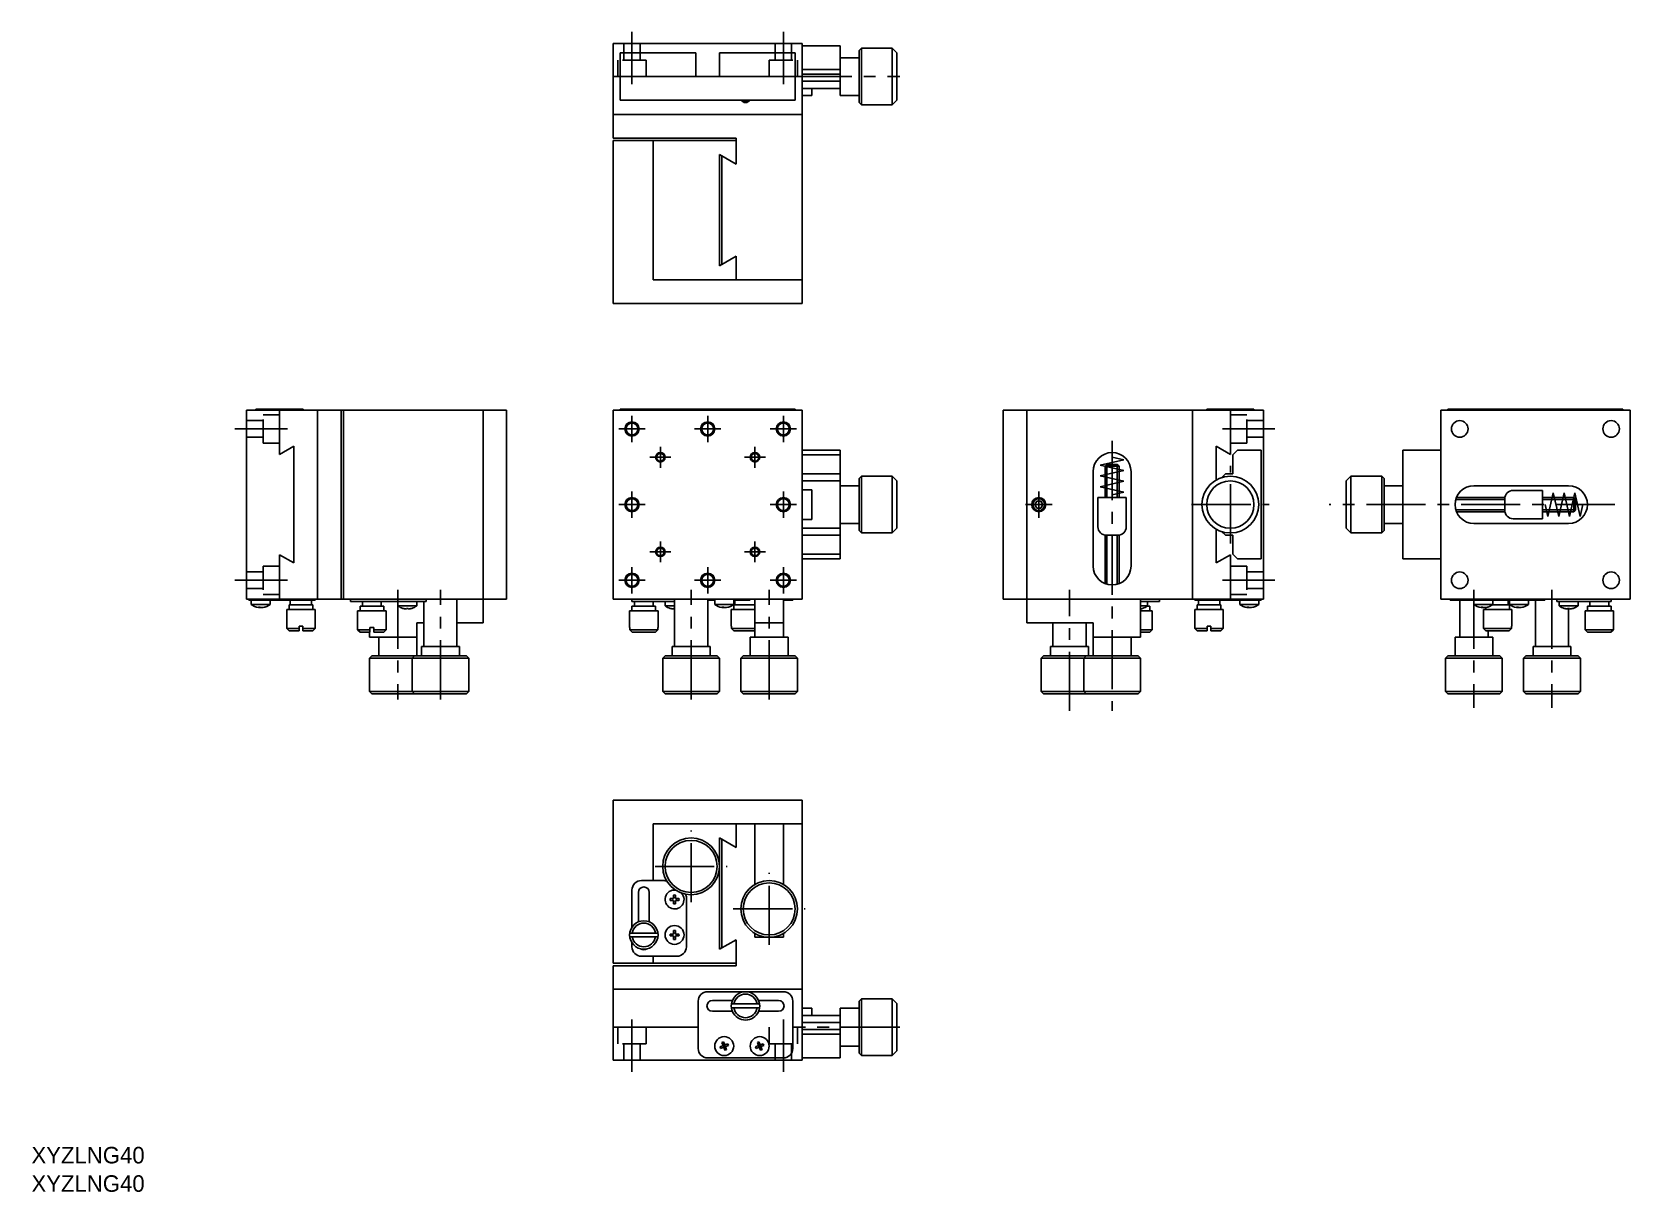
# Model space of a CAD drawing. Extents: x 22 to 360, y 0 to 245.
import ezdxf

# ---------------------------------------------------------------- set-up
doc = ezdxf.new("R2010")
doc.units = 0
doc.header["$LTSCALE"] = 10
doc.linetypes.add('CENTER', pattern=[2, 1.25, -0.25, 0.25, -0.25])
doc.linetypes.add('DASHED', pattern=[0.75, 0.5, -0.25])
doc.layers.get('0').update_dxf_attribs({"linetype": 'CONTINUOUS'})
doc.layers.add('CENTER', color=1, linetype='CENTER')
doc.styles.get("Standard").update_dxf_attribs({"font": 'FGP教科書体NT-M'})

msp = doc.modelspace()

# ---------------------------------------------------------------- linework, layer by layer
at = {"color": 7, "linetype": 'CONTINUOUS'}
for p, q in [((185.000013, 242.5), (145.000012, 242.5)), ((145.000012, 222.5), (145.000012, 242.5)), ((146.500012, 240.5), (162.500012, 240.5)), ((146.500012, 240.5), (146.500012, 230.5)), ((162.500012, 240.5), (162.500012, 235.5)), ((167.500012, 235.5), (167.500012, 240.5)), ((167.500012, 240.5), (183.500012, 240.5)), ((183.500012, 240.5), (183.500012, 230.5)), ((185.000013, 187.5), (185.000013, 242.5)), ((185.000013, 242.000002), (193.000013, 242.000002)), ((193.000013, 242.000002), (193.000013, 231.500001)), ((197.500013, 241.500001), (197.000013, 241.000001)), ((197.000013, 230.000001), (197.000013, 241.000001)), ((197.500013, 241.500001), (197.500013, 229.500001)), ((204.000013, 241.500001), (197.500013, 241.500001)), ((204.000013, 229.500001), (204.000013, 241.500001)), ((205.000013, 240.500001), (204.000013, 241.500001)), ((205.000013, 240.500001), (205.000013, 230.500001)), ((185.000013, 237.000001), (193.000013, 237.000001)), ((197.000013, 239.500001), (193.000013, 239.500001)), ((185.000013, 235.5), (145.000012, 235.5)), ((193.000013, 236.000001), (185.000013, 236.000001)), ((185.000013, 234.500002), (193.000013, 234.500002)), ((146.500012, 230.5), (183.500012, 230.5)), ((193.000013, 233.000002), (185.000013, 233.000002)), ((185.000013, 231.500001), (187.000013, 231.500001)), ((187.000013, 231.500001), (187.000013, 233.000002)), ((193.000013, 231.500001), (197.000013, 231.500001)), ((197.000013, 230.000001), (197.500013, 229.500001)), ((204.000013, 229.500001), (205.000013, 230.500001)), ((185.000013, 227.5), (145.000012, 227.5)), ((197.500013, 229.500001), (204.000013, 229.500001)), ((171.000015, 222.5), (145.000012, 222.5)), ((145.000012, 187.5), (145.000012, 222)), ((145.000012, 222), (171.000015, 222)), ((153.500012, 222), (153.500012, 192.5)), ((171.000015, 217), (171.000015, 222.5)), ((167.500014, 219.020723), (167.500014, 195.479278)), ((167.500014, 219.020723), (171.000015, 217)), ((168.000014, 195.767952), (168.000014, 218.732048)), ((171.000015, 197.5), (167.500014, 195.479278)), ((171.000015, 192.5), (171.000015, 197.5)), ((185.000013, 192.5), (153.500012, 192.5)), ((185.000013, 187.5), (145.000012, 187.5)), ((67.5, 164.999975), (67.5, 124.999974)), ((122.5, 164.999975), (67.5, 164.999975)), ((69.5, 164.999975), (69.5, 165.149975)), ((69.5, 165.149975), (79.5, 165.149975)), ((74.5, 165.149975), (74.5, 155.609973)), ((79.5, 164.999975), (79.5, 165.149975)), ((82.5, 164.999976), (82.5, 124.999974)), ((87.5, 164.999976), (87.5, 124.999975)), ((88, 164.999975), (88, 124.999975)), ((117.5, 164.999975), (117.5, 119.999975)), ((122.5, 164.999975), (122.5, 124.999975)), ((185.000013, 164.999975), (145.000012, 164.999975)), ((145.000012, 164.999975), (145.000012, 124.999975)), ((146.500012, 164.999975), (146.500012, 165.149975)), ((146.500012, 165.149975), (183.500012, 165.149975)), ((183.500012, 165.149975), (183.500012, 164.999975)), ((185.000013, 164.999975), (185.000013, 124.999975)), ((227.5, 164.999975), (227.5, 124.999975)), ((227.5, 164.999975), (282.5, 164.999975)), ((232.5, 164.999975), (232.5, 119.999975)), ((267.5, 124.999974), (267.5, 164.999976)), ((270.5, 165.149974), (270.5, 164.999974)), ((280.5, 165.149974), (270.5, 165.149974)), ((275.5, 155.609973), (275.5, 165.149974)), ((280.5, 164.999974), (280.5, 165.149974)), ((282.5, 124.999974), (282.5, 164.999975)), ((319.999987, 164.999975), (359.999988, 164.999975)), ((319.999987, 124.999974), (319.999987, 164.999975)), ((321.499988, 164.999974), (321.499988, 165.149974)), ((337.499988, 165.149974), (321.499988, 165.149974)), ((337.499988, 164.999974), (337.499988, 165.149974)), ((337.509988, 165.149974), (342.489988, 165.149974)), ((342.499988, 164.999974), (342.499988, 165.149974)), ((358.499988, 165.149974), (342.499988, 165.149974)), ((358.499988, 164.999974), (358.499988, 165.149974)), ((359.999988, 164.999975), (359.999988, 124.999974)), ((74.5, 155.609973), (77.5, 157.342025)), ((77.5, 157.342025), (77.5, 132.657923)), ((185.000013, 156.499973), (193.000013, 156.499973)), ((193.000013, 155.499973), (185.000013, 155.499973)), ((193.000013, 156.499973), (193.000013, 133.499973)), ((272.5, 157.342025), (275.5, 155.609973)), ((272.5, 150.196125), (272.5, 157.342025)), ((277.000001, 156.499973), (276.000001, 155.499973)), ((276.000001, 155.499973), (276.000001, 151.499972)), ((282.000002, 156.499973), (277.000001, 156.499973)), ((282.000002, 133.499973), (282.000002, 156.499973)), ((311.999987, 133.499973), (311.999987, 156.499973)), ((319.999987, 156.499973), (311.999987, 156.499973)), ((249.399999, 153.499974), (248.999999, 153.099974)), ((248.999999, 153.099974), (252, 153.099974)), ((248.999999, 146.499973), (248.999999, 153.099974)), ((251.6, 153.499974), (249.399999, 153.499974)), ((252, 153.099974), (251.6, 153.499974)), ((252, 146.499973), (252, 153.099974)), ((185.000013, 151.499972), (193.000013, 151.499972)), ((193.000013, 149.999972), (185.000013, 149.999972)), ((197.000013, 148.999973), (193.000013, 148.999973)), ((197.500013, 150.999973), (197.000013, 150.499973)), ((197.000013, 139.499973), (197.000013, 150.499973)), ((197.500013, 150.999973), (197.500013, 138.999973)), ((204.000013, 150.999973), (197.500013, 150.999973)), ((204.000013, 138.999973), (204.000013, 150.999973)), ((205.000013, 149.999973), (204.000013, 150.999973)), ((205.000013, 149.999973), (205.000013, 139.999973)), ((246.5, 131.999974), (246.5, 151.999974)), ((254.499999, 131.999974), (254.499999, 151.999974)), ((274.500002, 151.499972), (273.734317, 150.734288)), ((276.000001, 151.499972), (274.500002, 151.499972)), ((300.999987, 150.999973), (299.999987, 149.999973)), ((299.999987, 139.999973), (299.999987, 149.999973)), ((307.499987, 150.999973), (300.999987, 150.999973)), ((300.999987, 150.999973), (300.999987, 138.999973)), ((307.999987, 150.499973), (307.499987, 150.999973)), ((307.499987, 138.999973), (307.499987, 150.999973)), ((307.999987, 150.499973), (307.999987, 139.499973)), ((311.999987, 148.999973), (307.999987, 148.999973)), ((326.999987, 148.999976), (346.999987, 148.999976)), ((187.000013, 148.122473), (185.000013, 148.122473)), ((187.000013, 141.877474), (187.000013, 148.122473)), ((234.133975, 144.999976), (234.566987, 145.749976)), ((234.566987, 145.749976), (235.433013, 145.749976)), ((235.433013, 145.749976), (235.866025, 144.999976)), ((247.5, 140.299973), (247.5, 146.499974)), ((247.5, 146.499974), (253.499999, 146.499974)), ((253.499999, 140.299973), (253.499999, 146.499974)), ((323.291888, 146.499977), (333.525162, 146.499977)), ((333.499986, 146.199976), (333.499986, 143.799977)), ((335.299986, 147.999976), (341.499987, 147.999976)), ((341.499986, 146.499977), (348.099987, 146.499977)), ((341.499987, 147.999976), (341.499987, 141.999977)), ((348.499987, 146.099977), (348.099987, 146.499977)), ((348.099987, 146.499977), (348.099987, 143.499976)), ((348.499987, 143.899976), (348.499987, 146.099977)), ((234.566987, 144.249976), (234.133975, 144.999976)), ((235.433013, 144.249976), (234.566987, 144.249976)), ((235.866025, 144.999976), (235.433013, 144.249976)), ((323.291888, 143.499976), (333.525162, 143.499976)), ((335.299986, 141.999977), (341.499987, 141.999977)), ((341.499986, 143.499976), (348.099987, 143.499976)), ((348.099987, 143.499976), (348.499987, 143.899976)), ((185.000013, 141.877474), (187.000013, 141.877474)), ((185.000013, 139.999974), (193.000013, 139.999974)), ((193.000013, 140.999973), (197.000013, 140.999973)), ((197.000013, 139.499973), (197.500013, 138.999973)), ((197.500013, 138.999973), (204.000013, 138.999973)), ((204.000013, 138.999973), (205.000013, 139.999973)), ((248.999999, 128.291875), (248.999999, 138.525149)), ((252, 128.291874), (252, 138.525149)), ((272.5, 132.657923), (272.5, 139.803822)), ((273.734317, 139.265659), (274.500002, 138.499974)), ((299.999987, 139.999973), (300.999987, 138.999973)), ((300.999987, 138.999973), (307.499987, 138.999973)), ((307.499987, 138.999973), (307.999987, 139.499973)), ((307.999987, 140.999973), (311.999987, 140.999973)), ((326.999987, 140.999977), (346.999987, 140.999977)), ((193.000013, 138.499974), (185.000013, 138.499974)), ((249.3, 138.499973), (251.699999, 138.499973)), ((274.500002, 138.499974), (276.000001, 138.499974)), ((276.000001, 138.499974), (276.000001, 134.499973)), ((74.5, 134.389974), (74.5, 124.999974)), ((77.5, 132.657923), (74.5, 134.389974)), ((185.000013, 134.499973), (193.000013, 134.499973)), ((193.000013, 133.499973), (185.000013, 133.499973)), ((275.5, 134.389974), (272.5, 132.657923)), ((275.5, 124.999973), (275.5, 134.389974)), ((276.000001, 134.499973), (277.000001, 133.499973)), ((277.000001, 133.499973), (282.000002, 133.499973)), ((319.999987, 133.499973), (311.999987, 133.499973)), ((122.5, 124.999975), (67.5, 124.999975)), ((68, 124.799975), (68, 124.999975)), ((82, 124.799975), (68, 124.799975)), ((68.5, 124.799975), (68.5, 123.901976)), ((72.5, 123.901976), (68.5, 123.901976)), ((70.005875, 123.238355), (70.266797, 123.210116)), ((70.009484, 123.330453), (70.344748, 123.330453)), ((70.136908, 123.25042), (70.009484, 123.330453)), ((70.266797, 123.210116), (70.136908, 123.25042)), ((70.266797, 123.210116), (70.266797, 123.32717)), ((70.397938, 123.210116), (70.266797, 123.22119)), ((70.344748, 123.330453), (70.472172, 123.25042)), ((70.397938, 123.210116), (70.397938, 123.292004)), ((70.5, 123.238355), (70.397938, 123.210116)), ((70.472172, 123.25042), (70.602062, 123.210116)), ((70.602062, 123.210116), (70.934127, 123.25042)), ((70.994125, 123.238355), (70.733203, 123.210116)), ((70.733203, 123.210116), (70.733203, 123.22119)), ((70.934127, 123.25042), (71.259889, 123.330453)), ((71.39103, 123.330453), (70.994125, 123.238355)), ((71.259889, 123.330453), (71.39103, 123.330453)), ((72.5, 123.901976), (72.5, 124.799975)), ((82, 122.799975), (76, 122.799975)), ((76, 122.799975), (76, 118.799975)), ((81.5, 123.799975), (76.5, 123.799975)), ((76.5, 123.799975), (76.5, 122.799975)), ((76.749999, 124.799975), (76.749999, 123.799975)), ((81.249999, 123.799975), (81.249999, 124.799975)), ((81.5, 122.799975), (81.5, 123.799975)), ((82, 124.999975), (82, 124.799975)), ((82, 118.799975), (82, 122.799975)), ((89.5, 124.499975), (89.5, 124.999975)), ((105.5, 124.499975), (89.5, 124.499975)), ((97, 122.499975), (91, 122.499975)), ((91, 122.499975), (91, 118.499975)), ((96.5, 123.499975), (91.5, 123.499975)), ((91.5, 123.499975), (91.5, 122.499975)), ((92, 124.499975), (92, 123.499975)), ((96, 123.499975), (96, 124.499975)), ((96.5, 122.499975), (96.5, 123.499975)), ((97, 118.499975), (97, 122.499975)), ((99.5, 124.499975), (99.5, 123.601976)), ((99.5, 123.601976), (103.5, 123.601976)), ((100.55, 123.044243), (100.571291, 123.044243)), ((101.3, 123.044243), (101.7, 123.044243)), ((101.3, 122.9125), (101.3, 123.044243)), ((101.7, 123.044243), (101.7, 122.9125)), ((102.428709, 123.044243), (102.45, 123.044243)), ((103.5, 123.601976), (103.5, 124.499975)), ((105, 124.499975), (105, 114.999975)), ((105.5, 124.499975), (105.5, 124.999975)), ((112, 114.999975), (112, 124.999975)), ((185.000013, 124.999975), (145.000012, 124.999975)), ((154.500012, 122.499975), (148.500012, 122.499975)), ((148.500012, 122.499975), (148.500012, 118.999975)), ((149.000012, 124.499975), (149.000012, 124.999975)), ((158.000012, 124.499975), (149.000012, 124.499975)), ((154.000012, 123.499975), (149.000012, 123.499975)), ((149.000012, 123.499975), (149.000012, 122.499975)), ((149.500012, 124.499975), (149.500012, 123.499975)), ((153.500012, 123.499975), (153.500012, 124.499975)), ((154.000012, 122.499975), (154.000012, 123.499975)), ((154.500012, 118.999975), (154.500012, 122.499975)), ((156.000012, 124.499975), (156.000012, 123.601976)), ((156.000012, 123.601976), (158.000012, 123.601976)), ((157.050012, 123.044243), (157.071303, 123.044243)), ((157.800012, 123.044243), (158.000012, 123.044243)), ((157.800012, 122.9125), (157.800012, 123.044243)), ((158.000012, 124.999975), (158.000012, 114.999975)), ((165.000012, 114.999975), (165.000012, 124.999975)), ((166.500013, 124.799975), (165.000013, 124.799975)), ((166.500013, 124.799975), (166.500013, 123.901976)), ((170.500013, 123.901976), (166.500013, 123.901976)), ((168.005888, 123.238355), (168.26681, 123.210116)), ((168.009497, 123.330453), (168.344761, 123.330453)), ((168.136921, 123.25042), (168.009497, 123.330453)), ((168.26681, 123.210116), (168.136921, 123.25042)), ((168.26681, 123.210116), (168.26681, 123.32717)), ((168.397951, 123.210116), (168.26681, 123.22119)), ((168.344761, 123.330453), (168.472185, 123.25042)), ((168.397951, 123.210116), (168.397951, 123.292004)), ((168.500013, 123.238355), (168.397951, 123.210116)), ((168.472185, 123.25042), (168.602075, 123.210116)), ((168.602075, 123.210116), (168.93414, 123.25042)), ((168.994138, 123.238355), (168.733216, 123.210116)), ((168.733216, 123.210116), (168.733216, 123.22119)), ((168.93414, 123.25042), (169.259902, 123.330453)), ((169.391043, 123.330453), (168.994138, 123.238355)), ((169.259902, 123.330453), (169.391043, 123.330453)), ((175.000013, 122.799975), (170.000012, 122.799975)), ((170.000012, 122.799975), (170.000012, 119.299975)), ((175.000013, 123.799975), (170.500012, 123.799975)), ((170.500012, 123.799975), (170.500012, 122.799975)), ((174.000013, 124.799975), (170.500013, 124.799975)), ((170.500013, 123.901976), (170.500013, 124.799975)), ((170.750012, 124.799975), (170.750012, 123.799975)), ((175.000013, 124.999975), (175.000013, 116.999975)), ((181.000013, 124.999975), (181.000013, 116.999975)), ((183.000013, 124.799975), (181.000013, 124.799975)), ((183.000013, 124.999975), (183.000013, 124.799975)), ((227.5, 124.999967), (282.5, 124.999975)), ((256.500001, 124.999975), (256.500001, 116.999975)), ((260.5, 124.499975), (256.500001, 124.499975)), ((256.500001, 123.601976), (258, 123.601976)), ((259, 122.499975), (256.500001, 122.499975)), ((256.928709, 123.044243), (256.95, 123.044243)), ((258.5, 123.499975), (257.865476, 123.499975)), ((258, 123.499975), (258, 124.499975)), ((258.5, 122.499975), (258.5, 123.499975)), ((259, 118.499975), (259, 122.499975)), ((260.5, 124.499975), (260.5, 124.999975)), ((268, 124.799975), (268, 124.999975)), ((282, 124.799975), (268, 124.799975)), ((268, 122.799975), (268, 118.799975)), ((274, 122.799975), (268, 122.799975)), ((268.5, 123.799975), (268.5, 122.799975)), ((273.5, 123.799975), (268.5, 123.799975)), ((268.750001, 124.799975), (268.750001, 123.799975)), ((273.250001, 123.799975), (273.250001, 124.799975)), ((273.5, 122.799975), (273.5, 123.799975)), ((274, 118.799975), (274, 122.799975)), ((277.5, 124.799975), (277.5, 123.901976)), ((281.5, 123.901976), (277.5, 123.901976)), ((279.005875, 123.238355), (279.266797, 123.210116)), ((279.009484, 123.330453), (279.344748, 123.330453)), ((279.136908, 123.25042), (279.009484, 123.330453)), ((279.266797, 123.210116), (279.136908, 123.25042)), ((279.266797, 123.210116), (279.266797, 123.32717)), ((279.397938, 123.210116), (279.266797, 123.22119)), ((279.344748, 123.330453), (279.472172, 123.25042)), ((279.397938, 123.210116), (279.397938, 123.292004)), ((279.5, 123.238355), (279.397938, 123.210116)), ((279.472172, 123.25042), (279.602062, 123.210116)), ((279.602062, 123.210116), (279.934127, 123.25042)), ((279.994125, 123.238355), (279.733203, 123.210116)), ((279.733203, 123.210116), (279.733203, 123.22119)), ((279.934127, 123.25042), (280.259889, 123.330453)), ((280.39103, 123.330453), (279.994125, 123.238355)), ((280.259889, 123.330453), (280.39103, 123.330453)), ((281.5, 123.901976), (281.5, 124.799975)), ((282, 124.999975), (282, 124.799975)), ((359.999988, 124.999974), (319.999987, 124.999974)), ((321.999987, 124.799974), (321.999987, 124.999974)), ((341.999987, 124.799974), (321.999987, 124.799974)), ((323.999987, 124.799974), (323.999987, 116.999974)), ((326.999987, 124.799974), (326.999987, 123.901975)), ((330.999987, 123.901975), (326.999987, 123.901975)), ((328.505862, 123.238354), (328.766784, 123.210115)), ((328.509471, 123.330452), (328.844735, 123.330452)), ((328.636895, 123.250419), (328.509471, 123.330452)), ((328.766784, 123.210115), (328.636895, 123.250419)), ((328.766784, 123.210115), (328.766784, 123.327169)), ((328.897925, 123.210115), (328.766784, 123.221189)), ((328.844735, 123.330452), (328.972159, 123.250419)), ((328.897925, 123.210115), (328.897925, 123.292003)), ((328.999987, 123.238354), (328.897925, 123.210115)), ((328.972159, 123.250419), (329.102049, 123.210115)), ((328.999988, 122.799974), (328.999988, 119.299974)), ((334.999988, 122.799974), (328.999988, 122.799974)), ((329.102049, 123.210115), (329.434114, 123.250419)), ((329.494112, 123.238354), (329.23319, 123.210115)), ((329.23319, 123.210115), (329.23319, 123.221189)), ((329.434114, 123.250419), (329.759876, 123.330452)), ((329.891017, 123.330452), (329.494112, 123.238354)), ((329.499988, 123.239278), (329.499988, 122.799974)), ((329.759876, 123.330452), (329.891017, 123.330452)), ((334.499988, 123.799974), (330.865463, 123.799974)), ((330.999987, 123.901975), (330.999987, 124.799974)), ((334.249988, 123.799974), (334.249988, 124.799974)), ((334.499987, 124.799974), (334.499987, 123.901975)), ((338.499987, 123.901975), (334.499987, 123.901975)), ((334.499988, 122.799974), (334.499988, 123.799974)), ((334.999988, 119.299974), (334.999988, 122.799974)), ((336.005862, 123.238354), (336.266784, 123.210115)), ((336.009471, 123.330452), (336.344735, 123.330452)), ((336.136895, 123.250419), (336.009471, 123.330452)), ((336.266784, 123.210115), (336.136895, 123.250419)), ((336.266784, 123.210115), (336.266784, 123.327169)), ((336.397925, 123.210115), (336.266784, 123.221189)), ((336.344735, 123.330452), (336.472159, 123.250419)), ((336.397925, 123.210115), (336.397925, 123.292003)), ((336.499987, 123.238354), (336.397925, 123.210115)), ((336.472159, 123.250419), (336.602049, 123.210115)), ((336.602049, 123.210115), (336.934114, 123.250419)), ((336.994112, 123.238354), (336.73319, 123.210115)), ((336.73319, 123.210115), (336.73319, 123.221189)), ((336.934114, 123.250419), (337.259876, 123.330452)), ((337.391017, 123.330452), (336.994112, 123.238354)), ((337.259876, 123.330452), (337.391017, 123.330452)), ((338.499987, 123.901975), (338.499987, 124.799974)), ((339.999988, 124.799974), (339.999988, 114.999974)), ((341.999987, 124.999974), (341.999987, 124.799974)), ((344.499988, 124.499974), (344.499988, 124.999974)), ((355.999988, 124.499974), (344.499988, 124.499974)), ((344.999988, 124.499974), (344.999988, 123.601975)), ((344.999988, 123.601975), (348.999988, 123.601975)), ((346.049988, 123.044242), (346.071279, 123.044242)), ((346.799988, 123.044242), (347.199988, 123.044242)), ((346.799988, 122.912499), (346.799988, 123.044242)), ((346.999988, 114.999974), (346.999988, 123.044242)), ((347.199988, 123.044242), (347.199988, 122.912499)), ((347.928697, 123.044242), (347.949988, 123.044242)), ((348.999988, 123.601975), (348.999988, 124.499974)), ((356.499988, 122.499974), (350.499988, 122.499974)), ((350.499988, 122.499974), (350.499988, 118.999974)), ((355.999988, 123.499974), (350.999988, 123.499974)), ((350.999988, 123.499974), (350.999988, 122.499974)), ((351.499988, 124.499974), (351.499988, 123.499974)), ((355.499988, 123.499974), (355.499988, 124.499974)), ((355.999988, 124.499974), (355.999988, 124.999974)), ((355.999988, 122.499974), (355.999988, 123.499974)), ((356.499988, 118.999974), (356.499988, 122.499974)), ((76, 118.799975), (78.6, 118.799975)), ((76, 118.799975), (76.5, 118.299975)), ((78.6, 118.299975), (76.5, 118.299975)), ((79.4, 119.299975), (78.6, 119.299975)), ((78.6, 119.299975), (78.6, 118.299975)), ((79.4, 118.299975), (79.4, 119.299975)), ((79.4, 118.799975), (82, 118.799975)), ((81.5, 118.299975), (79.4, 118.299975)), ((81.5, 118.299975), (82, 118.799975)), ((91, 118.499975), (93.6, 118.499975)), ((91, 118.499975), (91.5, 117.999975)), ((94.4, 118.999975), (93.6, 118.999975)), ((93.6, 118.999975), (93.6, 117.999975)), ((94.4, 117.999975), (94.4, 118.999975)), ((94.4, 118.499975), (97, 118.499975)), ((96.5, 117.999975), (97, 118.499975)), ((105, 119.999975), (103.5, 119.999975)), ((103.5, 112.999975), (103.5, 119.999975)), ((117.5, 119.999975), (112, 119.999975)), ((148.526798, 118.999975), (148.500012, 118.999975)), ((148.526798, 118.499975), (148.526798, 118.999975)), ((149.032219, 117.999975), (148.526798, 118.499975)), ((148.526798, 118.499975), (154.473226, 118.499975)), ((154.473226, 118.499975), (153.967805, 117.999975)), ((154.500012, 118.999975), (154.473226, 118.999975)), ((154.473226, 118.999975), (154.473226, 118.499975)), ((170.026798, 119.299975), (170.000012, 119.299975)), ((170.026798, 118.799975), (170.026798, 119.299975)), ((170.532219, 118.299975), (170.026798, 118.799975)), ((170.026798, 118.799975), (175.000013, 118.799975)), ((175.000013, 118.299975), (170.532219, 118.299975)), ((181.000013, 119.999975), (175.000013, 119.999975)), ((246.5, 119.999975), (232.5, 119.999975)), ((238, 119.999975), (238, 114.999975)), ((245, 114.999975), (245, 119.999975)), ((246.5, 119.999975), (246.5, 112.999975)), ((256.500001, 118.499975), (259, 118.499975)), ((258.5, 117.999975), (259, 118.499975)), ((268, 118.799975), (270.6, 118.799975)), ((268, 118.799975), (268.5, 118.299975)), ((270.6, 118.299975), (268.5, 118.299975)), ((271.4, 119.299975), (270.6, 119.299975)), ((270.6, 119.299975), (270.6, 118.299975)), ((271.4, 118.299975), (271.4, 119.299975)), ((271.4, 118.799975), (274, 118.799975)), ((273.5, 118.299975), (271.4, 118.299975)), ((273.5, 118.299975), (274, 118.799975)), ((329.026774, 119.299974), (328.999988, 119.299974)), ((329.026774, 118.799974), (329.026774, 119.299974)), ((329.026774, 118.799974), (334.973202, 118.799974)), ((329.532195, 118.299974), (329.026774, 118.799974)), ((334.467781, 118.299974), (329.532195, 118.299974)), ((329.999987, 118.299974), (329.999987, 116.999974)), ((334.973202, 118.799974), (334.467781, 118.299974)), ((334.999988, 119.299974), (334.973202, 119.299974)), ((334.973202, 119.299974), (334.973202, 118.799974)), ((350.526774, 118.999974), (350.499988, 118.999974)), ((350.526774, 118.499974), (350.526774, 118.999974)), ((351.032195, 117.999974), (350.526774, 118.499974)), ((350.526774, 118.499974), (356.473202, 118.499974)), ((356.473202, 118.499974), (355.967781, 117.999974)), ((356.499988, 118.999974), (356.473202, 118.999974)), ((356.473202, 118.999974), (356.473202, 118.499974)), ((93.6, 117.999975), (91.5, 117.999975)), ((93.499999, 117.999975), (93.499999, 116.999975)), ((103.5, 116.999975), (93.499999, 116.999975)), ((96.5, 117.999975), (94.4, 117.999975)), ((95.5, 116.999975), (95.5, 112.999975)), ((112.5, 114.999975), (104.5, 114.999975)), ((104.5, 114.999975), (104.5, 112.999975)), ((112.5, 112.999975), (112.5, 114.999975)), ((153.967805, 117.999975), (149.032219, 117.999975)), ((165.500012, 114.999975), (157.500012, 114.999975)), ((157.500012, 114.999975), (157.500012, 112.999975)), ((165.500012, 112.999975), (165.500012, 114.999975)), ((174.000013, 116.999975), (174.000013, 112.999975)), ((182.000013, 116.999975), (174.000013, 116.999975)), ((182.000013, 112.999975), (182.000013, 116.999975)), ((237.5, 114.999975), (237.5, 112.999975)), ((245.5, 114.999975), (237.5, 114.999975)), ((245.5, 112.999975), (245.5, 114.999975)), ((256.500001, 116.999975), (246.5, 116.999975)), ((254.5, 112.999975), (254.5, 116.999975)), ((258.5, 117.999975), (256.500001, 117.999975)), ((322.999987, 116.999974), (322.999987, 112.999974)), ((330.999987, 116.999974), (322.999987, 116.999974)), ((330.999987, 112.999974), (330.999987, 116.999974)), ((347.499988, 114.999974), (339.499988, 114.999974)), ((339.499988, 114.999974), (339.499988, 112.999974)), ((347.499988, 112.999974), (347.499988, 114.999974)), ((355.967781, 117.999974), (351.032195, 117.999974)), ((94, 112.999975), (93.5, 112.499975)), ((93.5, 112.499975), (93.5, 105.499975)), ((114.499999, 112.499975), (93.5, 112.499975)), ((94, 112.999975), (113.999999, 112.999975)), ((103.000001, 112.999975), (102.500001, 112.499975)), ((102.500001, 112.499975), (102.500001, 105.499975)), ((114.499999, 112.499975), (113.999999, 112.999975)), ((114.499999, 105.499975), (114.499999, 112.499975)), ((156.000013, 112.999975), (155.500013, 112.499975)), ((167.500011, 112.499975), (155.500013, 112.499975)), ((155.500013, 112.499975), (155.500013, 105.499975)), ((156.000013, 112.999975), (167.000011, 112.999975)), ((167.500011, 112.499975), (167.000011, 112.999975)), ((167.500011, 105.499975), (167.500011, 112.499975)), ((172.500013, 112.999975), (172.000013, 112.499975)), ((184.000013, 112.499975), (172.000013, 112.499975)), ((172.000013, 112.499975), (172.000013, 105.499975)), ((172.500013, 112.999975), (183.500013, 112.999975)), ((184.000013, 112.499975), (183.500013, 112.999975)), ((184.000013, 105.499975), (184.000013, 112.499975)), ((236.000001, 112.999975), (235.500001, 112.499975)), ((235.500001, 112.499975), (235.500001, 105.499975)), ((256.5, 112.499975), (235.500001, 112.499975)), ((236.000001, 112.999975), (256, 112.999975)), ((245, 112.999975), (244.5, 112.499975)), ((244.5, 112.499975), (244.5, 105.499975)), ((256.5, 112.499975), (256, 112.999975)), ((256.5, 105.499975), (256.5, 112.499975)), ((321.499987, 112.999974), (320.999987, 112.499974)), ((320.999987, 112.499974), (320.999987, 105.499974)), ((332.999987, 112.499974), (320.999987, 112.499974)), ((321.499987, 112.999974), (332.499987, 112.999974)), ((332.999987, 112.499974), (332.499987, 112.999974)), ((332.999987, 105.499974), (332.999987, 112.499974)), ((337.999989, 112.999974), (337.499989, 112.499974)), ((337.499989, 112.499974), (337.499989, 105.499974)), ((349.499987, 112.499974), (337.499989, 112.499974)), ((337.999989, 112.999974), (348.999987, 112.999974)), ((349.499987, 112.499974), (348.999987, 112.999974)), ((349.499987, 105.499974), (349.499987, 112.499974)), ((93.5, 105.499975), (94, 104.999975)), ((93.5, 105.499975), (114.499999, 105.499975)), ((113.999999, 104.999975), (94, 104.999975)), ((102.500001, 105.499975), (103.000001, 104.999975)), ((113.999999, 104.999975), (114.499999, 105.499975)), ((155.500013, 105.499975), (167.500011, 105.499975)), ((155.500013, 105.499975), (156.000013, 104.999975)), ((167.000011, 104.999975), (156.000013, 104.999975)), ((167.000011, 104.999975), (167.500011, 105.499975)), ((172.000013, 105.499975), (184.000013, 105.499975)), ((172.000013, 105.499975), (172.500013, 104.999975)), ((183.500013, 104.999975), (172.500013, 104.999975)), ((183.500013, 104.999975), (184.000013, 105.499975)), ((235.500001, 105.499975), (236.000001, 104.999975)), ((235.500001, 105.499975), (256.5, 105.499975)), ((256, 104.999975), (236.000001, 104.999975)), ((244.5, 105.499975), (245, 104.999975)), ((256, 104.999975), (256.5, 105.499975)), ((320.999987, 105.499974), (321.499987, 104.999974)), ((320.999987, 105.499974), (332.999987, 105.499974)), ((332.499987, 104.999974), (321.499987, 104.999974)), ((332.499987, 104.999974), (332.999987, 105.499974)), ((337.499989, 105.499974), (337.999989, 104.999974)), ((337.499989, 105.499974), (349.499987, 105.499974)), ((348.999987, 104.999974), (337.999989, 104.999974)), ((348.999987, 104.999974), (349.499987, 105.499974)), ((185.000013, 82.5), (145.000012, 82.5)), ((145.000012, 82.5), (145.000012, 48)), ((185.000013, 82.5), (185.000013, 27.5)), ((185.000013, 77.5), (153.500012, 77.5)), ((153.500012, 65.5), (153.500012, 77.5)), ((171.000015, 72.5), (167.500014, 74.520722)), ((167.500014, 50.979277), (167.500014, 74.520722)), ((171.000015, 77.5), (171.000015, 72.5)), ((175.000013, 77.5), (175.000013, 64.696152)), ((181.000013, 64.696152), (181.000013, 77.5)), ((168.000014, 74.232048), (168.000014, 51.267952)), ((155.633987, 65.5), (151.000012, 65.5)), ((149.000012, 63.5), (149.000012, 55.658312)), ((150.350012, 63), (150.350012, 56.77083)), ((152.650012, 56.77083), (152.650012, 63)), ((157.071303, 61.7), (157.800012, 61.7)), ((157.800012, 61.3), (157.071303, 61.3)), ((157.800012, 61.7), (157.800012, 62.428709)), ((157.800012, 60.571291), (157.800012, 61.3)), ((158.200012, 62.428709), (158.200012, 61.7)), ((158.200012, 61.7), (158.928721, 61.7)), ((158.200012, 61.3), (158.200012, 60.571291)), ((158.928721, 61.3), (158.200012, 61.3)), ((160.500012, 51.5), (160.500012, 61.845299)), ((154.473226, 54.4), (148.526798, 54.4)), ((157.071303, 54.2), (157.800012, 54.2)), ((157.800012, 54.2), (157.800012, 54.928709)), ((158.200012, 54.928709), (158.200012, 54.2)), ((158.200012, 54.2), (158.928721, 54.2)), ((175.000013, 54.303848), (175.000013, 53.499999)), ((181.000013, 53.499999), (181.000013, 54.303848)), ((148.526798, 53.6), (154.473226, 53.6)), ((149.000012, 52.341688), (149.000012, 51.5)), ((157.800012, 53.8), (157.071303, 53.8)), ((157.800012, 53.071291), (157.800012, 53.8)), ((158.200012, 53.8), (158.200012, 53.071291)), ((158.928721, 53.8), (158.200012, 53.8)), ((167.500014, 50.979277), (171.000015, 53)), ((171.000015, 53), (171.000015, 47.5)), ((175.000013, 53.499999), (181.000013, 53.499999)), ((145.000012, 48), (171.000015, 48)), ((145.000012, 47.5), (171.000015, 47.5)), ((145.000012, 47.5), (145.000012, 27.5)), ((151.000012, 49.5), (158.500012, 49.5)), ((153.500012, 48), (153.500012, 49.5)), ((145.000012, 42.5), (185.000013, 42.5)), ((181.000013, 42), (165.000013, 42)), ((163.000013, 30), (163.000013, 40)), ((166.000013, 40.15), (170.229182, 40.15)), ((170.229182, 37.85), (166.000013, 37.85)), ((175.973226, 39.4), (170.026798, 39.4)), ((170.026798, 38.6), (175.973226, 38.6)), ((175.770842, 40.15), (180.000013, 40.15)), ((180.000013, 37.85), (175.770842, 37.85)), ((183.000013, 30), (183.000013, 40)), ((187.000013, 38.499999), (185.000013, 38.499999)), ((187.000013, 36.999998), (187.000013, 38.499999)), ((197.000013, 38.499999), (193.000013, 38.499999)), ((193.000013, 38.499999), (193.000013, 27.999998)), ((197.500013, 40.499999), (197.000013, 39.999999)), ((197.000013, 28.999999), (197.000013, 39.999999)), ((197.500013, 40.499999), (197.500013, 28.499999)), ((204.000013, 40.499999), (197.500013, 40.499999)), ((204.000013, 28.499999), (204.000013, 40.499999)), ((205.000013, 39.499999), (204.000013, 40.499999)), ((205.000013, 39.499999), (205.000013, 29.499999)), ((163.000013, 34.5), (145.000012, 34.5)), ((185.000013, 34.5), (183.000013, 34.5)), ((185.000013, 36.999998), (193.000013, 36.999998)), ((193.000013, 35.499998), (185.000013, 35.499998)), ((185.000013, 33.999999), (193.000013, 33.999999)), ((167.608983, 30.344748), (168.26681, 30.602062)), ((168.009497, 31.259889), (168.344761, 31.39103)), ((168.009497, 31.259889), (168.26681, 30.602062)), ((168.280248, 30.596181), (168.26681, 30.602062)), ((168.280248, 30.596181), (168.596194, 30.719765)), ((168.403832, 30.280235), (168.280248, 30.596181)), ((168.344761, 31.39103), (168.602075, 30.733203)), ((168.596194, 30.719765), (168.602075, 30.733203)), ((168.596194, 30.719765), (168.719778, 30.403819)), ((168.602075, 30.733203), (169.259902, 30.990516)), ((169.391043, 30.655252), (168.733216, 30.397938)), ((169.259902, 30.990516), (169.391043, 30.655252)), ((175.108983, 30.344748), (175.76681, 30.602062)), ((175.509497, 31.259889), (175.844761, 31.39103)), ((175.509497, 31.259889), (175.76681, 30.602062)), ((175.780248, 30.596181), (175.76681, 30.602062)), ((175.780248, 30.596181), (176.096194, 30.719765)), ((175.903832, 30.280235), (175.780248, 30.596181)), ((175.844761, 31.39103), (176.102075, 30.733203)), ((176.096194, 30.719765), (176.102075, 30.733203)), ((176.096194, 30.719765), (176.219778, 30.403819)), ((176.102075, 30.733203), (176.759902, 30.990516)), ((176.891043, 30.655252), (176.233216, 30.397938)), ((176.759902, 30.990516), (176.891043, 30.655252)), ((193.000013, 32.999999), (185.000013, 32.999999)), ((193.000013, 30.499999), (197.000013, 30.499999)), ((145.000012, 27.5), (185.000013, 27.5)), ((165.000013, 28), (181.000013, 28)), ((167.740124, 30.009484), (167.608983, 30.344748)), ((168.397951, 30.266797), (167.740124, 30.009484)), ((168.403832, 30.280235), (168.397951, 30.266797)), ((168.655265, 29.60897), (168.397951, 30.266797)), ((168.719778, 30.403819), (168.403832, 30.280235)), ((168.990529, 29.740111), (168.655265, 29.60897)), ((168.719778, 30.403819), (168.733216, 30.397938)), ((168.733216, 30.397938), (168.990529, 29.740111)), ((175.240124, 30.009484), (175.108983, 30.344748)), ((175.897951, 30.266797), (175.240124, 30.009484)), ((175.903832, 30.280235), (175.897951, 30.266797)), ((176.155265, 29.60897), (175.897951, 30.266797)), ((176.219778, 30.403819), (175.903832, 30.280235)), ((176.490529, 29.740111), (176.155265, 29.60897)), ((176.219778, 30.403819), (176.233216, 30.397938)), ((176.233216, 30.397938), (176.490529, 29.740111)), ((185.000013, 27.999998), (193.000013, 27.999998)), ((197.000013, 28.999999), (197.500013, 28.499999)), ((197.500013, 28.499999), (204.000013, 28.499999)), ((204.000013, 28.499999), (205.000013, 29.499999))]:
    msp.add_line(p, q, dxfattribs=at)
at = {"color": 3, "linetype": 'DASHED'}
for p, q in [((147.250015, 239.000002), (147.250015, 242.5)), ((150.750014, 239.000002), (150.750014, 242.5)), ((179.250014, 239.000002), (179.250014, 242.5)), ((182.750014, 239.000002), (182.750014, 242.5)), ((152.000014, 239.000002), (146.000015, 239.000002)), ((146.000015, 239.000002), (146.000015, 235.500002)), ((152.000014, 235.500002), (152.000014, 239.000002)), ((178.000014, 235.500002), (178.000014, 239.000002)), ((178.000014, 239.000002), (184.000014, 239.000002)), ((184.000014, 239.000002), (184.000014, 235.500002)), ((70.999998, 162.749976), (67.5, 162.749976)), ((70.999998, 157.999976), (70.999998, 163.999976)), ((70.999998, 163.999976), (74.499998, 163.999976)), ((279.000002, 163.999976), (275.500002, 163.999976)), ((279.000002, 157.999976), (279.000002, 163.999976)), ((279.000002, 162.749976), (282.5, 162.749976)), ((70.999998, 159.249976), (67.5, 159.249976)), ((279.000002, 159.249976), (282.5, 159.249976)), ((74.499998, 157.999976), (70.999998, 157.999976)), ((275.500002, 157.999976), (279.000002, 157.999976)), ((74.499998, 131.999976), (70.999998, 131.999976)), ((70.999998, 131.999976), (70.999998, 125.999977)), ((275.500002, 131.999976), (279.000002, 131.999976)), ((279.000002, 131.999976), (279.000002, 125.999977)), ((70.999998, 130.749976), (67.5, 130.749976)), ((279.000002, 130.749976), (282.5, 130.749976)), ((70.999998, 127.249977), (67.5, 127.249977)), ((70.999998, 125.999977), (74.499998, 125.999977)), ((279.000002, 125.999977), (275.500002, 125.999977)), ((279.000002, 127.249977), (282.5, 127.249977)), ((146.000011, 30.999999), (146.000011, 34.499999)), ((152.000011, 34.499999), (152.000011, 30.999999)), ((178.000011, 34.499999), (178.000011, 30.999999)), ((184.00001, 30.999999), (184.00001, 34.499999)), ((152.000011, 30.999999), (146.000011, 30.999999)), ((147.250011, 30.999999), (147.250011, 27.500001)), ((150.750011, 30.999999), (150.750011, 27.500001)), ((178.000011, 30.999999), (184.00001, 30.999999)), ((179.250011, 30.999999), (179.250011, 27.500001)), ((182.75001, 30.999999), (182.75001, 27.500001))]:
    msp.add_line(p, q, dxfattribs=at)
at = {"color": 3, "linetype": 'CONTINUOUS'}
for p, q in [((247.999999, 153.341848), (253, 154.48216)), ((253, 152.201535), (247.999999, 153.341848)), ((247.999999, 151.061223), (253, 152.201536)), ((249.4, 146.499973), (249.4, 153.499974)), ((253, 154.48216), (250.5, 155.052316)), ((251.599999, 146.499973), (251.599999, 153.499974)), ((253, 149.920911), (247.999999, 151.061223)), ((247.999999, 148.780598), (253, 149.920911)), ((253, 147.640286), (247.999999, 148.780598)), ((250.5, 147.07013), (253, 147.640286)), ((333.499986, 146.099976), (323.15421, 146.099976)), ((341.499986, 146.099976), (348.499987, 146.099976)), ((342.640299, 142.499976), (343.780611, 147.499977)), ((343.780611, 147.499977), (344.920924, 142.499976)), ((344.920924, 142.499976), (346.061236, 147.499977)), ((346.061236, 147.499977), (347.201549, 142.499976)), ((347.201548, 142.499976), (348.341861, 147.499977)), ((348.341861, 147.499977), (349.482173, 142.499976)), ((333.499986, 143.899977), (323.15421, 143.899977)), ((341.499986, 143.899977), (348.499987, 143.899977)), ((342.070143, 144.999976), (342.640299, 142.499976)), ((349.482173, 142.499976), (350.052329, 144.999976)), ((249.4, 138.499973), (249.4, 128.154197)), ((251.599999, 138.499973), (251.599999, 128.154196))]:
    msp.add_line(p, q, dxfattribs=at)
for centre, radius in [((149.000012, 160.999974), 1.5), ((165.000012, 160.999974), 1.5), ((181.000012, 160.999974), 1.5), ((155.000012, 154.999975), 1), ((175.000012, 154.999975), 1), ((149.000012, 144.999974), 1.5), ((181.000012, 144.999974), 1.5), ((235, 144.999976), 1.5), ((155.000012, 134.999974), 1), ((175.000012, 134.999974), 1), ((149.000012, 128.999974), 1.5), ((165.000012, 128.999974), 1.5), ((181.000012, 128.999974), 1.5)]:
    msp.add_circle(centre, radius, dxfattribs=at)
at = {"color": 7, "linetype": 'CONTINUOUS'}
for centre, radius in [((149.000012, 160.999974), 1.25), ((165.000012, 160.999974), 1.25), ((181.000012, 160.999974), 1.25), ((323.999988, 160.999975), 1.749999), ((355.999988, 160.999975), 1.749999), ((155.000012, 154.999975), 0.8), ((175.000012, 154.999975), 0.8), ((275.500001, 144.999973), 6), ((275.500001, 144.999973), 5), ((149.000012, 144.999974), 1.25), ((181.000012, 144.999974), 1.25), ((235, 144.999976), 1.25), ((155.000012, 134.999974), 0.8), ((175.000012, 134.999974), 0.8), ((149.000012, 128.999974), 1.25), ((165.000012, 128.999974), 1.25), ((181.000012, 128.999974), 1.25), ((323.999988, 128.999975), 1.749999), ((355.999988, 128.999975), 1.749999), ((161.500012, 68.5), 5.999999), ((161.500012, 68.5), 5.499999), ((178.000013, 59.5), 6), ((178.000013, 59.5), 5.5), ((151.500012, 54), 3), ((158.000012, 54), 2), ((168.500013, 30.5), 2), ((176.000013, 30.5), 2)]:
    msp.add_circle(centre, radius, dxfattribs=at)
at = {"color": 3, "linetype": 'CONTINUOUS'}
msp.add_arc((173.000012, 231), 1, 210, 330, dxfattribs=at)
at = {"color": 7, "linetype": 'CONTINUOUS'}
for centre, radius, start, end in [((173.000012, 231), 0.8, 218.682187, 321.317813), ((250.5, 151.999974), 4, 0, 180), ((326.999987, 144.999976), 4, 90, 270), ((346.999987, 144.999976), 4, 270, 90), ((335.299986, 146.199976), 1.8, 90, 180), ((335.299986, 143.799977), 1.8, 180, 270), ((249.3, 140.299973), 1.8, 180, 270), ((251.699999, 140.299973), 1.8, 270, 0), ((250.5, 131.999974), 4, 180, 0), ((70.5, 126.399975), 3.2, 231.317813, 261.117178), ((70.5, 126.399975), 3.2, 278.882822, 308.682187), ((101.5, 126.099975), 3.2, 231.317813, 252.729995), ((101.5, 126.099975), 3.193744, 253.094742, 266.40965), ((101.5, 126.099975), 3.193744, 273.59035, 286.905258), ((101.5, 126.099975), 3.2, 287.270005, 308.682187), ((158.000012, 126.099975), 3.2, 231.317813, 252.729995), ((158.000012, 126.099975), 3.193744, 253.094742, 266.40965), ((168.500013, 126.399975), 3.2, 231.317813, 261.117178), ((168.500013, 126.399975), 3.2, 278.882822, 308.682187), ((256, 126.099975), 3.193744, 279.007073, 286.905258), ((256, 126.099975), 3.2, 287.270005, 308.682187), ((279.5, 126.399975), 3.2, 231.317813, 261.117178), ((279.5, 126.399975), 3.2, 278.882822, 308.682187), ((328.999987, 126.399974), 3.2, 231.317813, 261.117178), ((328.999987, 126.399974), 3.2, 278.882822, 308.682187), ((336.499987, 126.399974), 3.2, 231.317813, 261.117178), ((336.499987, 126.399974), 3.2, 278.882822, 308.682187), ((346.999988, 126.099974), 3.2, 231.317813, 252.729995), ((346.999988, 126.099974), 3.193744, 253.094742, 266.40965), ((346.999988, 126.099974), 3.193744, 273.59035, 286.905258), ((346.999988, 126.099974), 3.2, 287.270005, 308.682187), ((151.000012, 63.5), 2, 90, 180), ((155.633987, 63.5), 2, 67.689977, 90), ((151.500012, 63), 1.15, 0, 180), ((158.000012, 61.5), 2, 84.31038, 42.559518), ((158.000012, 61.5), 0.95, 167.846803, 192.153197), ((158.000012, 61.5), 0.435085, 152.633517, 207.366483), ((158.000012, 61.5), 0.95, 77.846803, 102.153197), ((158.000012, 61.5), 0.435085, 62.633517, 117.366483), ((158.000012, 61.5), 0.435085, 242.633517, 297.366483), ((158.000012, 61.5), 0.435085, 332.633517, 27.366483), ((158.000012, 61.5), 0.95, 347.846803, 12.153197), ((158.500012, 61.845299), 2, 0, 22.534165), ((158.000012, 61.5), 0.95, 257.846803, 282.153197), ((151.500012, 54), 2.5, 9.206896, 170.793104), ((158.000012, 54), 0.95, 167.846803, 192.153197), ((158.000012, 54), 0.435085, 152.633517, 207.366483), ((158.000012, 54), 0.95, 77.846803, 102.153197), ((158.000012, 54), 0.435085, 62.633517, 117.366483), ((158.000012, 54), 0.435085, 332.633517, 27.366483), ((158.000012, 54), 0.95, 347.846803, 12.153197), ((151.000012, 51.5), 2, 180, 270), ((151.500012, 54), 2.5, 189.206896, 350.793104), ((151.500012, 52), 1.15, 233.078235, 306.921765), ((158.000012, 54), 0.435085, 242.633517, 297.366483), ((158.000012, 54), 0.95, 257.846803, 282.153197), ((158.500012, 51.5), 2, 270, 0), ((165.000013, 40), 2, 90, 180), ((173.000012, 39), 3, 7.662256, 172.337744), ((173.000012, 39), 2.5, 9.206896, 170.793104), ((181.000013, 40), 2, 0, 90), ((166.000013, 39), 1.15, 90, 270), ((173.000012, 39), 3, 172.337744, 7.662256), ((173.000012, 39), 2.5, 189.206896, 350.793104), ((180.000013, 39), 1.15, 270, 90), ((165.000013, 30), 2, 180, 270), ((181.000013, 30), 2, 270, 0)]:
    msp.add_arc(centre, radius, start, end, dxfattribs=at)
at = {"layer": 'CENTER', "color": 1, "linetype": 'CENTER'}
for p, q in [((149.000015, 233.865424), (149.000015, 244.937997)), ((181.000014, 233.865424), (181.000014, 244.937997)), ((183, 235.500001), (205.650013, 235.500001)), ((149.000012, 158.199974), (149.000012, 163.799974)), ((165.000012, 158.199974), (165.000012, 163.799974)), ((181.000012, 158.199974), (181.000012, 163.799974)), ((76.134577, 160.999976), (65.062004, 160.999976)), ((146.200012, 160.999974), (151.800012, 160.999974)), ((162.200012, 160.999974), (167.800012, 160.999974)), ((178.200012, 160.999974), (183.800012, 160.999974)), ((273.865423, 160.999976), (284.937996, 160.999976)), ((155.000012, 152.799975), (155.000012, 157.199975)), ((175.000012, 152.799975), (175.000012, 157.199975)), ((250.5, 158.44791), (250.5, 101.396572)), ((152.800012, 154.999975), (157.200012, 154.999975)), ((172.800012, 154.999975), (177.200012, 154.999975)), ((275.500001, 136.799973), (275.500001, 153.199973)), ((149.000012, 142.199974), (149.000012, 147.799974)), ((181.000012, 142.199974), (181.000012, 147.799974)), ((235, 142.199976), (235, 147.799976)), ((146.200012, 144.999974), (151.800012, 144.999974)), ((178.200012, 144.999974), (183.800012, 144.999974)), ((232.2, 144.999976), (237.8, 144.999976)), ((267.300001, 144.999973), (283.700001, 144.999973)), ((356.775888, 144.999976), (296.396585, 144.999976)), ((155.000012, 132.799974), (155.000012, 137.199974)), ((175.000012, 132.799974), (175.000012, 137.199974)), ((149.000012, 126.199974), (149.000012, 131.799974)), ((152.800012, 134.999974), (157.200012, 134.999974)), ((165.000012, 126.199974), (165.000012, 131.799974)), ((172.800012, 134.999974), (177.200012, 134.999974)), ((181.000012, 126.199974), (181.000012, 131.799974)), ((76.134577, 128.999977), (65.062004, 128.999977)), ((146.200012, 128.999974), (151.800012, 128.999974)), ((162.200012, 128.999974), (167.800012, 128.999974)), ((178.200012, 128.999974), (183.800012, 128.999974)), ((273.865423, 128.999977), (284.937996, 128.999977)), ((99.5, 127), (99.5, 103.799974)), ((108.5, 103.799975), (108.5, 127)), ((161.500012, 103.799975), (161.500012, 127)), ((178.000013, 103.799974), (178.000013, 127)), ((241.5, 101.396572), (241.5, 127)), ((326.999987, 127), (326.999987, 102)), ((343.499988, 127), (343.499988, 102)), ((161.500012, 60.900001), (161.500012, 76.099999)), ((153.900013, 68.5), (169.100011, 68.5)), ((178.000013, 51.9), (178.000013, 67.1)), ((170.400013, 59.5), (185.600013, 59.5)), ((149.000011, 36.134578), (149.000011, 25.062005)), ((181.00001, 36.134578), (181.00001, 25.062005)), ((205.650013, 34.499999), (184, 34.499999))]:
    msp.add_line(p, q, dxfattribs=at)

# ---------------------------------------------------------------- texts
at = {"color": 7}
for p in [(22.038298, 5.686058), (22.038298, -0.313942)]:
    msp.add_text('XYZLNG40', height=3.5, dxfattribs=at).set_placement(p)

doc.saveas('drawing.dxf')
